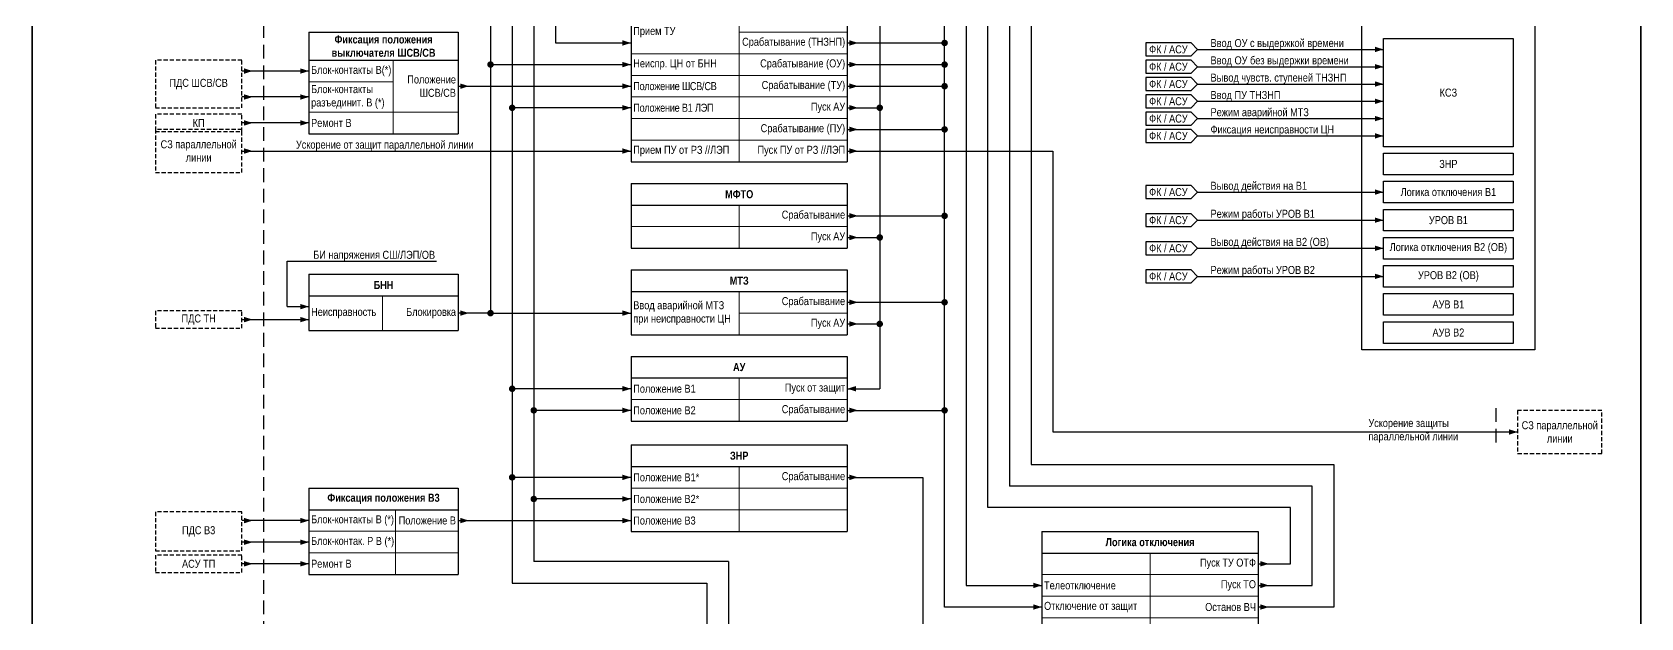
# Model space of a CAD drawing. Header units: millimetres. Extents: x -14593 to 14732, y -17400 to 5232.
# Drawn here: x 2958 to 3702, y -3411 to -3140 of the extents above; entities that cross this region are included whole.
import ezdxf

# ---------------------------------------------------------------- set-up
doc = ezdxf.new("R2010")
doc.units = ezdxf.units.MM
doc.linetypes.add('штриховая2', pattern=[9.525, 6.35, -3.175])
for name, color, linetype, lineweight in [('Основная', 7, 'Continuous', 30), ('Отключение_включение', 1, 'Continuous', 30), ('Цепи внешние', 84, 'Continuous', 30), ('Цепи внутренние', 5, 'Continuous', 30), ('Цепь - ФК и АСУ', 132, 'Continuous', 30)]:
    doc.layers.add(name, color=color, linetype=linetype, lineweight=lineweight)
doc.layers.add('Рамка', color=8, linetype='Continuous', lineweight=35, plot=False)
doc.styles.add('Narrow', font='ARIALN.TTF')
doc.styles.add('Табл дан', font='ARIALN.TTF')
doc.styles.add('Табл загол', font='ARIALNB.TTF')

# ---------------------------------------------------------------- blocks, each defined once
blk = doc.blocks.new('*T143')
at = {"layer": 'Основная', "color": 0, "linetype": 'ByBlock', "lineweight": -2, "transparency": 16777216}
for p, q in [((0, 0), (100, 0)), ((0, 0), (0, -10)), ((100, 0), (100, -10))]:
    blk.add_line(p, q, dxfattribs=at)
at = {"layer": 'Основная', "color": 0, "linetype": 'ByBlock', "lineweight": 30, "transparency": 16777216}
for p, q in [((0, -10), (100, -10)), ((0, -10), (0, -70)), ((100, -10), (100, -70)), ((0, -70), (100, -70))]:
    blk.add_line(p, q, dxfattribs=at)
at = {"layer": 'Основная', "color": 0, "linetype": 'ByBlock', "lineweight": 18, "transparency": 16777216}
for p, q in [((50, -10), (50, -70)), ((0, -20), (100, -20)), ((0, -30), (100, -30)), ((0, -40), (100, -40)), ((0, -50), (100, -50)), ((50, -60), (100, -60))]:
    blk.add_line(p, q, dxfattribs=at)
at = {"layer": 'Основная', "color": 0, "transparency": 16777216, "char_height": 3.7}
for s, insert, width, attachment_point, style in [('{\\C256;Логика отключения}', (50, -5), 97, 5, 'Табл загол'), ('Пуск ТУ ОТФ', (99, -15), 48, 6, 'Табл дан'), ('Телеотключение', (1, -25), 48, 4, 'Табл дан'), ('Пуск ТО', (99, -25), 48, 6, 'Табл дан'), ('{\\C256;Отключение от защит}', (1, -35), 48, 4, 'Табл дан'), ('Останов ВЧ', (99, -35), 48, 6, 'Табл дан'), ('Отключение от ЗНР', (1, -45), 48, 4, 'Табл дан'), ('Отключение', (99, -45), 48, 6, 'Табл дан'), ('Отключение от УРОВ', (1, -60), 48, 4, 'Табл дан'), ('Запрет АПВ', (99, -55), 48, 6, 'Табл дан')]:
    blk.add_mtext(s, dxfattribs=dict(at, insert=insert, width=width, attachment_point=attachment_point, style=style))
blk = doc.blocks.new('*T317')
at = {"layer": 'Основная', "color": 0, "linetype": 'ByBlock', "lineweight": -2, "transparency": 16777216}
for p, q in [((0, 0), (100, 0)), ((0, 0), (0, -10)), ((100, 0), (100, -10))]:
    blk.add_line(p, q, dxfattribs=at)
at = {"layer": 'Основная', "color": 0, "linetype": 'ByBlock', "lineweight": 30, "transparency": 16777216}
for p, q in [((0, -10), (100, -10)), ((0, -10), (0, -30)), ((100, -10), (100, -30)), ((0, -30), (100, -30))]:
    blk.add_line(p, q, dxfattribs=at)
at = {"layer": 'Основная', "color": 0, "linetype": 'ByBlock', "lineweight": 18, "transparency": 16777216}
for p, q in [((50, -10), (50, -30)), ((0, -20), (100, -20))]:
    blk.add_line(p, q, dxfattribs=at)
at = {"layer": 'Основная', "color": 0, "transparency": 16777216, "char_height": 3.7}
for s, insert, width, attachment_point, style in [('{\\C256;МФТО}', (50, -5), 97, 5, 'Табл загол'), ('Срабатывание ', (99, -15), 48, 6, 'Табл дан'), ('Пуск АУ', (99, -25), 48, 6, 'Табл дан')]:
    blk.add_mtext(s, dxfattribs=dict(at, insert=insert, width=width, attachment_point=attachment_point, style=style))
blk = doc.blocks.new('*T318')
at = {"layer": 'Основная', "color": 0, "linetype": 'ByBlock', "lineweight": -2, "transparency": 16777216}
for p, q in [((0, 0), (100, 0)), ((0, 0), (0, -10)), ((100, 0), (100, -10))]:
    blk.add_line(p, q, dxfattribs=at)
at = {"layer": 'Основная', "color": 0, "linetype": 'ByBlock', "lineweight": 30, "transparency": 16777216}
for p, q in [((0, -10), (100, -10)), ((0, -10), (0, -30)), ((100, -10), (100, -30)), ((0, -30), (100, -30))]:
    blk.add_line(p, q, dxfattribs=at)
at = {"layer": 'Основная', "color": 0, "linetype": 'ByBlock', "lineweight": 18, "transparency": 16777216}
for p, q in [((50, -10), (50, -30)), ((50, -20), (100, -20))]:
    blk.add_line(p, q, dxfattribs=at)
at = {"layer": 'Основная', "color": 0, "transparency": 16777216, "char_height": 3.7}
for s, insert, width, attachment_point, style in [('{\\C256;МТЗ}', (50, -5), 97, 5, 'Табл загол'), ('Ввод аварийной МТЗ при неисправности ЦН', (1, -20), 48, 4, 'Табл дан'), ('Срабатывание', (99, -15), 48, 6, 'Табл дан'), ('Пуск АУ', (99, -25), 48, 6, 'Табл дан')]:
    blk.add_mtext(s, dxfattribs=dict(at, insert=insert, width=width, attachment_point=attachment_point, style=style))
blk = doc.blocks.new('*T319')
at = {"layer": 'Основная', "color": 0, "linetype": 'ByBlock', "lineweight": -2, "transparency": 16777216}
for p, q in [((0, 0), (100, 0)), ((0, 0), (0, -10)), ((100, 0), (100, -10))]:
    blk.add_line(p, q, dxfattribs=at)
at = {"layer": 'Основная', "color": 0, "linetype": 'ByBlock', "lineweight": 30, "transparency": 16777216}
for p, q in [((0, -10), (100, -10)), ((0, -10), (0, -30)), ((100, -10), (100, -30)), ((0, -30), (100, -30))]:
    blk.add_line(p, q, dxfattribs=at)
at = {"layer": 'Основная', "color": 0, "linetype": 'ByBlock', "lineweight": 18, "transparency": 16777216}
for p, q in [((50, -10), (50, -30)), ((0, -20), (100, -20))]:
    blk.add_line(p, q, dxfattribs=at)
at = {"layer": 'Основная', "color": 0, "transparency": 16777216, "char_height": 3.7}
for s, insert, width, attachment_point, style in [('{\\C256;АУ}', (50, -5), 97, 5, 'Табл загол'), ('Положение В1', (1, -15), 48, 4, 'Табл дан'), ('Пуск от защит', (99, -15), 48, 6, 'Табл дан'), ('Положение В2', (1, -25), 48, 4, 'Табл дан'), ('Срабатывание', (99, -25), 48, 6, 'Табл дан')]:
    blk.add_mtext(s, dxfattribs=dict(at, insert=insert, width=width, attachment_point=attachment_point, style=style))
blk = doc.blocks.new('*T320')
at = {"layer": 'Основная', "color": 0, "linetype": 'ByBlock', "lineweight": -2, "transparency": 16777216}
for p, q in [((0, 0), (100, 0)), ((0, 0), (0, -10)), ((100, 0), (100, -10))]:
    blk.add_line(p, q, dxfattribs=at)
at = {"layer": 'Основная', "color": 0, "linetype": 'ByBlock', "lineweight": 30, "transparency": 16777216}
for p, q in [((0, -10), (100, -10)), ((0, -10), (0, -40)), ((100, -10), (100, -40)), ((0, -40), (100, -40))]:
    blk.add_line(p, q, dxfattribs=at)
at = {"layer": 'Основная', "color": 0, "linetype": 'ByBlock', "lineweight": 18, "transparency": 16777216}
for p, q in [((50, -10), (50, -40)), ((0, -20), (100, -20)), ((0, -30), (100, -30))]:
    blk.add_line(p, q, dxfattribs=at)
at = {"layer": 'Основная', "color": 0, "transparency": 16777216, "char_height": 3.7}
for s, insert, width, attachment_point, style in [('{\\C256;ЗНР}', (50, -5), 97, 5, 'Табл загол'), ('\\A1;Положение В1*', (1, -15), 48, 4, 'Табл дан'), ('Срабатывание', (99, -15), 48, 6, 'Табл дан'), ('\\A1;Положение В2*', (1, -25), 48, 4, 'Табл дан'), ('\\A1;Положение В3', (1, -35), 48, 4, 'Табл дан')]:
    blk.add_mtext(s, dxfattribs=dict(at, insert=insert, width=width, attachment_point=attachment_point, style=style))
blk = doc.blocks.new('Point')
at = {"layer": 'Основная', "color": 0, "const_width": 1.5}
blk.add_lwpolyline([(-0.75, 0, 1), (0.75, 0, 1)], format="xyb", close=True, dxfattribs=at)
blk = doc.blocks.new('*T321')
at = {"layer": 'Основная', "color": 0, "linetype": 'ByBlock', "lineweight": -2, "transparency": 16777216}
for p, q in [((0, 0), (69, 0)), ((0, 0), (0, -10)), ((69, 0), (69, -10))]:
    blk.add_line(p, q, dxfattribs=at)
at = {"layer": 'Основная', "color": 0, "linetype": 'ByBlock', "lineweight": 30, "transparency": 16777216}
for p, q in [((0, -10), (69, -10)), ((0, -10), (0, -26)), ((69, -10), (69, -26)), ((0, -26), (69, -26))]:
    blk.add_line(p, q, dxfattribs=at)
at = {"layer": 'Основная', "color": 0, "linetype": 'ByBlock', "lineweight": 18, "transparency": 16777216}
blk.add_line((34, -10), (34, -26), dxfattribs=at)
at = {"layer": 'Основная', "color": 0, "transparency": 16777216, "char_height": 3.7}
for s, insert, width, attachment_point, style in [('{\\C256;БНН}', (34.5, -5), 66, 5, 'Табл загол'), ('Неисправность', (1, -18), 32, 4, 'Табл дан'), ('Блокировка', (68, -18), 33, 6, 'Табл дан')]:
    blk.add_mtext(s, dxfattribs=dict(at, insert=insert, width=width, attachment_point=attachment_point, style=style))
blk = doc.blocks.new('*T322')
at = {"layer": 'Основная', "color": 0, "linetype": 'ByBlock', "lineweight": -2, "transparency": 16777216}
for p, q in [((0, 0), (100, 0)), ((0, 0), (0, -10)), ((100, 0), (100, -10))]:
    blk.add_line(p, q, dxfattribs=at)
at = {"layer": 'Основная', "color": 0, "linetype": 'ByBlock', "lineweight": 30, "transparency": 16777216}
for p, q in [((0, -10), (100, -10)), ((0, -10), (0, -80)), ((100, -10), (100, -80)), ((0, -80), (100, -80))]:
    blk.add_line(p, q, dxfattribs=at)
at = {"layer": 'Основная', "color": 0, "linetype": 'ByBlock', "lineweight": 18, "transparency": 16777216}
for p, q in [((50, -10), (50, -80)), ((50, -20), (100, -20)), ((0, -30), (100, -30)), ((0, -40), (100, -40)), ((0, -50), (100, -50)), ((0, -60), (100, -60)), ((0, -70), (100, -70))]:
    blk.add_line(p, q, dxfattribs=at)
at = {"layer": 'Основная', "color": 0, "transparency": 16777216, "char_height": 3.7}
for s, insert, width, attachment_point, style in [('{\\C256;ТНЗНП}', (50, -5), 97, 5, 'Табл загол'), ('ТНЗНП РС', (99, -15), 48, 6, 'Табл дан'), ('Прием ТУ', (1, -20), 48, 4, 'Табл дан'), ('Срабатывание ({\\C256;ТНЗНП)}', (99, -25), 48, 6, 'Табл дан'), ('{\\C256;Неиспр. ЦН от БНН }', (1, -35), 48, 4, 'Табл дан'), ('Срабатывание (ОУ)', (99, -35), 48, 6, 'Табл дан'), ('{\\T0.95;Положение ШСВ/СВ}', (1, -45), 48, 4, 'Табл дан'), ('Срабатывание (ТУ)', (99, -45), 48, 6, 'Табл дан'), ('{\\T0.95;Положение В1 ЛЭП}', (1, -55), 48, 4, 'Табл дан'), ('Пуск АУ', (99, -55), 48, 6, 'Табл дан'), ('Срабатывание (ПУ)', (99, -65), 48, 6, 'Табл дан'), ('Прием ПУ от РЗ //ЛЭП', (1, -75), 48, 4, 'Табл дан'), ('Пуск ПУ от РЗ //ЛЭП', (99, -75), 48, 6, 'Табл дан')]:
    blk.add_mtext(s, dxfattribs=dict(at, insert=insert, width=width, attachment_point=attachment_point, style=style))
blk = doc.blocks.new('*T324')
at = {"layer": 'Основная', "color": 0, "linetype": 'ByBlock', "lineweight": -2, "transparency": 16777216}
for p, q in [((0, 0), (69, 0)), ((0, 0), (0, -12.99)), ((69, 0), (69, -12.99))]:
    blk.add_line(p, q, dxfattribs=at)
at = {"layer": 'Основная', "color": 0, "linetype": 'ByBlock', "lineweight": 30, "transparency": 16777216}
for p, q in [((0, -12.99), (69, -12.99)), ((0, -12.99), (0, -47.01)), ((69, -12.99), (69, -47.01)), ((0, -47.01), (69, -47.01))]:
    blk.add_line(p, q, dxfattribs=at)
at = {"layer": 'Основная', "color": 0, "linetype": 'ByBlock', "lineweight": 18, "transparency": 16777216}
for p, q in [((39, -12.99), (39, -47.01)), ((0, -22.99), (39, -22.99)), ((0, -37.01), (69, -37.01))]:
    blk.add_line(p, q, dxfattribs=at)
at = {"layer": 'Основная', "color": 0, "transparency": 16777216, "char_height": 3.7}
for s, insert, width, attachment_point, style in [('Фиксация положения выключателя ШСВ/СВ', (34.5, -6.5), 66, 5, 'Табл загол'), ('Блок-контакты В(*)', (1, -17.99), 37, 4, 'Табл дан'), ('\\A1;Положение {\\A0;\\C256;ШСВ/СВ}', (68, -25), 28, 6, 'Табл дан'), ('Блок-контакты разъединит. В (*)', (1, -30), 37, 4, 'Табл дан'), ('Ремонт В', (1, -42.01), 37, 4, 'Табл дан')]:
    blk.add_mtext(s, dxfattribs=dict(at, insert=insert, width=width, attachment_point=attachment_point, style=style))
blk = doc.blocks.new('*T315')
at = {"layer": 'Основная', "color": 0, "linetype": 'ByBlock', "lineweight": -2, "transparency": 16777216}
for p, q in [((0, 0), (69, 0)), ((0, 0), (0, -10)), ((69, 0), (69, -10))]:
    blk.add_line(p, q, dxfattribs=at)
at = {"layer": 'Основная', "color": 0, "linetype": 'ByBlock', "lineweight": 30, "transparency": 16777216}
for p, q in [((0, -10), (69, -10)), ((0, -10), (0, -40)), ((69, -10), (69, -40)), ((0, -40), (69, -40))]:
    blk.add_line(p, q, dxfattribs=at)
at = {"layer": 'Основная', "color": 0, "linetype": 'ByBlock', "lineweight": 18, "transparency": 16777216}
for p, q in [((40, -10), (40, -40)), ((0, -20), (69, -20)), ((0, -30), (69, -30))]:
    blk.add_line(p, q, dxfattribs=at)
at = {"layer": 'Основная', "color": 0, "transparency": 16777216, "char_height": 3.7}
for s, insert, width, attachment_point, style in [('Фиксация положения В3', (34.5, -5), 66, 5, 'Табл загол'), ('Блок-контакты В (*)', (1, -15), 38, 4, 'Табл дан'), ('\\A1;Положение В', (68, -15), 27, 6, 'Табл дан'), ('Блок-контак. Р В (*)', (1, -25), 38, 4, 'Табл дан'), ('Ремонт В', (1, -35), 38, 4, 'Табл дан')]:
    blk.add_mtext(s, dxfattribs=dict(at, insert=insert, width=width, attachment_point=attachment_point, style=style))

msp = doc.modelspace()

# ---------------------------------------------------------------- linework, layer by layer
at = {"layer": 'Основная'}
msp.add_lwpolyline([(3573, -3078), (3653, -3078), (3653, -3287), (3573, -3287)], close=True, dxfattribs=at)
at = {"layer": 'Основная', "ltscale": 0.3}
for points in [[(3583, -3143), (3643, -3143), (3643, -3193), (3583, -3193)], [(3583, -3196), (3643, -3196), (3643, -3206), (3583, -3206)], [(3583, -3209), (3643, -3209), (3643, -3219), (3583, -3219)], [(3583, -3222), (3643, -3222), (3643, -3232), (3583, -3232)], [(3583, -3235), (3643, -3235), (3643, -3245), (3583, -3245)], [(3583, -3248), (3643, -3248), (3643, -3258), (3583, -3258)], [(3583, -3261), (3643, -3261), (3643, -3271), (3583, -3271)], [(3583, -3274), (3643, -3274), (3643, -3284), (3583, -3284)]]:
    msp.add_lwpolyline(points, close=True, dxfattribs=at)
at = {"layer": 'Основная', "color": 5}
for points in [[(3280, -3385), (3190, -3385)], [(3180, -3395), (3270, -3395)]]:
    msp.add_lwpolyline(points, dxfattribs=at)
at = {"layer": 'Отключение_включение', "ltscale": 0.3}
for points in [[(3380, -3406), (3380, -2875)], [(3390, -2975), (3390, -3396)], [(3410, -2995), (3410, -3350)], [(3335, -3145), (3380, -3145)], [(3335, -3155), (3380, -3155), (3380, -3155)], [(3335, -3225), (3380, -3225)], [(3335, -3265), (3380, -3265)], [(3335, -3315), (3380, -3315)], [(3335, -3346), (3370, -3346)], [(3550, -3350), (3410, -3350)], [(3550, -3396), (3550, -3350)], [(3390, -3396), (3425, -3396)], [(3525, -3396), (3550, -3396)], [(3425, -3406), (3380, -3406)]]:
    msp.add_lwpolyline(points, dxfattribs=at)
for points in [[(3340, -3145, 0, 2.5, 0), (3336, -3145, 0, 0, 0)], [(3340, -3155, 0, 2.5, 0), (3336, -3155, 0, 0, 0)], [(3340, -3165, 0, 2.5, 0), (3336, -3165, 0, 0, 0)], [(3340, -3185, 0, 2.5, 0), (3336, -3185, 0, 0, 0)], [(3340, -3225, 0, 2.5, 0), (3336, -3225, 0, 0, 0)], [(3340, -3265, 0, 2.5, 0), (3336, -3265, 0, 0, 0)], [(3340, -3315, 0, 2.5, 0), (3336, -3315, 0, 0, 0)], [(3340, -3346, 0, 2.5, 0), (3336, -3346, 0, 0, 0)], [(3425, -3396, 0, 2.5, 0), (3421, -3396, 0, 0, 0)], [(3530, -3396, 0, 2.5, 0), (3526, -3396, 0, 0, 0)], [(3425, -3406, 0, 2.5, 0), (3421, -3406, 0, 0, 0)]]:
    msp.add_lwpolyline(points, format="xyseb", dxfattribs=at)
at = {"layer": 'Отключение_включение'}
for points in [[(3335, -3165), (3380, -3165)], [(3335, -3185), (3380, -3185)], [(3370, -3346), (3370, -3416)]]:
    msp.add_lwpolyline(points, dxfattribs=at)
at = {"layer": 'Рамка', "color": 1}
msp.add_lwpolyline([(2958, -2659), (3702, -2659), (3702, -3883), (2958, -3883)], close=True, dxfattribs=at)
at = {"layer": 'Цепи внешние', "linetype": 'штриховая2', "ltscale": 0.3}
for points in [[(3055, -3153), (3015, -3153), (3015, -3175), (3055, -3175)], [(3055, -3178), (3015, -3178), (3015, -3186), (3055, -3186)], [(3055, -3185), (3015, -3185), (3015, -3205), (3055, -3205)], [(3055, -3269), (3015, -3269), (3015, -3277), (3055, -3277)], [(3684, -3315), (3645, -3315), (3645, -3335), (3684, -3335)], [(3055, -3362), (3015, -3362), (3015, -3380), (3055, -3380)], [(3055, -3382), (3015, -3382), (3015, -3390), (3055, -3390)]]:
    msp.add_lwpolyline(points, close=True, dxfattribs=at)
at = {"layer": 'Цепи внешние', "ltscale": 0.3}
for points in [[(3060, -3158, 0, 2.5, 0), (3056, -3158, 0, 0, 0)], [(3086, -3158, 0, 2.5, 0), (3082, -3158, 0, 0, 0)], [(3060, -3170, 0, 2.5, 0), (3056, -3170, 0, 0, 0)], [(3086, -3170, 0, 2.5, 0), (3082, -3170, 0, 0, 0)], [(3060, -3182, 0, 2.5, 0), (3056, -3182, 0, 0, 0)], [(3086, -3182, 0, 2.5, 0), (3082, -3182, 0, 0, 0)], [(3060, -3195, 0, 2.5, 0), (3056, -3195, 0, 0, 0)], [(3235, -3195, 0, 2.5, 0), (3231, -3195, 0, 0, 0)], [(3340, -3195, 0, 2.5, 0), (3336, -3195, 0, 0, 0)], [(3060, -3273, 0, 2.5, 0), (3056, -3273, 0, 0, 0)], [(3086, -3273, 0, 2.5, 0), (3082, -3273, 0, 0, 0)], [(3645, -3325, 0, 2.5, 0), (3641, -3325, 0, 0, 0)], [(3060, -3366, 0, 2.5, 0), (3056, -3366, 0, 0, 0)], [(3086, -3366, 0, 2.5, 0), (3082, -3366, 0, 0, 0)], [(3060, -3376, 0, 2.5, 0), (3056, -3376, 0, 0, 0)], [(3086, -3376, 0, 2.5, 0), (3082, -3376, 0, 0, 0)], [(3060, -3386, 0, 2.5, 0), (3056, -3386, 0, 0, 0)], [(3086, -3386, 0, 2.5, 0), (3082, -3386, 0, 0, 0)]]:
    msp.add_lwpolyline(points, format="xyseb", dxfattribs=at)
at = {"layer": 'Цепи внешние'}
for points in [[(3086, -3158), (3055, -3158)], [(3086, -3170), (3055, -3170)], [(3086, -3182), (3055, -3182)], [(3055, -3195), (3235, -3195)], [(3335, -3195), (3430, -3195)], [(3055, -3273), (3086, -3273)], [(3430, -3325), (3645, -3325)], [(3086, -3366), (3055, -3366)], [(3086, -3376), (3055, -3376)], [(3086, -3386), (3055, -3386)]]:
    msp.add_lwpolyline(points, dxfattribs=at)
at = {"layer": 'Цепи внешние', "ltscale": 0.3}
msp.add_lwpolyline([(3430, -3195), (3430, -3325)], dxfattribs=at)
at = {"layer": 'Цепи внутренние', "linetype": 'штриховая2'}
for points in [[(3065, -2822), (3065, -3708)], [(3635, -3314), (3635, -3333)]]:
    msp.add_lwpolyline(points, dxfattribs=at)
at = {"layer": 'Цепи внутренние'}
for points in [[(3420, -2895), (3420, -3340)], [(3350, -2925), (3350, -3305)], [(3400, -3360), (3400, -3005)], [(3170, -3080), (3170, -3270)], [(3170, -3155), (3235, -3155)], [(3155, -3165), (3235, -3165)], [(3335, -3175), (3350, -3175)], [(3076, -3246), (3145, -3246)], [(3076, -3267), (3076, -3246)], [(3076, -3267), (3086, -3267)], [(3170, -3270), (3235, -3270)], [(3420, -3340), (3560, -3340)], [(3560, -3340), (3560, -3406)], [(3540, -3360), (3400, -3360)], [(3540, -3386), (3540, -3360)], [(3155, -3366), (3235, -3366)], [(3525, -3386), (3540, -3386)], [(3560, -3406), (3525, -3406)]]:
    msp.add_lwpolyline(points, dxfattribs=at)
at = {"layer": 'Цепи внутренние', "ltscale": 0.3}
for points in [[(3180, -2940), (3180, -3395)], [(3190, -2950), (3190, -3385)], [(3200, -3015), (3200, -3145)], [(3200, -3145), (3235, -3145)], [(3235, -3175), (3180, -3175)], [(3335, -3235), (3350, -3235)], [(3170, -3270), (3155, -3270)], [(3335, -3275), (3350, -3275)], [(3235, -3305), (3180, -3305)], [(3335, -3305), (3350, -3305)], [(3235, -3315), (3190, -3315)], [(3235, -3346), (3180, -3346)], [(3235, -3356), (3190, -3356)], [(3280, -3385), (3280, -3759)], [(3270, -3395), (3270, -3759)]]:
    msp.add_lwpolyline(points, dxfattribs=at)
for points in [[(3235, -3145, 0, 2.5, 0), (3231, -3145, 0, 0, 0)], [(3235, -3155, 0, 2.5, 0), (3231, -3155, 0, 0, 0)], [(3160, -3165, 0, 2.5, 0), (3156, -3165, 0, 0, 0)], [(3235, -3165, 0, 2.5, 0), (3231, -3165, 0, 0, 0)], [(3235, -3175, 0, 2.5, 0), (3231, -3175, 0, 0, 0)], [(3340, -3175, 0, 2.5, 0), (3336, -3175, 0, 0, 0)], [(3340, -3235, 0, 2.5, 0), (3336, -3235, 0, 0, 0)], [(3086, -3267, 0, 2.5, 0), (3082, -3267, 0, 0, 0)], [(3160, -3270, 0, 2.5, 0), (3156, -3270, 0, 0, 0)], [(3235, -3270, 0, 2.5, 0), (3231, -3270, 0, 0, 0)], [(3340, -3275, 0, 2.5, 0), (3336, -3275, 0, 0, 0)], [(3235, -3305, 0, 2.5, 0), (3231, -3305, 0, 0, 0)], [(3335, -3305, 0, 2.5, 0), (3339, -3305, 0, 0, 0)], [(3235, -3315, 0, 2.5, 0), (3231, -3315, 0, 0, 0)], [(3235, -3346, 0, 2.5, 0), (3231, -3346, 0, 0, 0)], [(3235, -3356, 0, 2.5, 0), (3231, -3356, 0, 0, 0)], [(3160, -3366, 0, 2.5, 0), (3156, -3366, 0, 0, 0)], [(3235, -3366, 0, 2.5, 0), (3231, -3366, 0, 0, 0)], [(3530, -3386, 0, 2.5, 0), (3526, -3386, 0, 0, 0)], [(3530, -3406, 0, 2.5, 0), (3526, -3406, 0, 0, 0)]]:
    msp.add_lwpolyline(points, format="xyseb", dxfattribs=at)
at = {"layer": 'Цепь - ФК и АСУ', "ltscale": 0.3}
for points in [[(3497, -3148), (3494, -3145), (3473, -3145), (3473, -3151), (3494, -3151), (3497, -3148)], [(3497, -3156), (3494, -3153), (3473, -3153), (3473, -3159), (3494, -3159), (3497, -3156)], [(3497, -3164), (3494, -3161), (3473, -3161), (3473, -3167), (3494, -3167), (3497, -3164)], [(3497, -3172), (3494, -3169), (3473, -3169), (3473, -3175), (3494, -3175), (3497, -3172)], [(3497, -3180), (3494, -3177), (3473, -3177), (3473, -3183), (3494, -3183), (3497, -3180)], [(3497, -3188), (3494, -3185), (3473, -3185), (3473, -3191), (3494, -3191), (3497, -3188)], [(3497, -3214), (3494, -3211), (3473, -3211), (3473, -3217), (3494, -3217), (3497, -3214)], [(3497, -3227), (3494, -3224), (3473, -3224), (3473, -3230), (3494, -3230), (3497, -3227)], [(3497, -3240), (3494, -3237), (3473, -3237), (3473, -3243), (3494, -3243), (3497, -3240)], [(3497, -3253), (3494, -3250), (3473, -3250), (3473, -3256), (3494, -3256), (3497, -3253)]]:
    msp.add_lwpolyline(points, dxfattribs=at)
for points in [[(3583, -3148, 0, 2.5, 0), (3579, -3148, 0, 0, 0)], [(3583, -3156, 0, 2.5, 0), (3579, -3156, 0, 0, 0)], [(3583, -3164, 0, 2.5, 0), (3579, -3164, 0, 0, 0)], [(3583, -3172, 0, 2.5, 0), (3579, -3172, 0, 0, 0)], [(3583, -3180, 0, 2.5, 0), (3579, -3180, 0, 0, 0)], [(3583, -3188, 0, 2.5, 0), (3579, -3188, 0, 0, 0)], [(3583, -3214, 0, 2.5, 0), (3579, -3214, 0, 0, 0)], [(3583, -3227, 0, 2.5, 0), (3579, -3227, 0, 0, 0)], [(3583, -3240, 0, 2.5, 0), (3579, -3240, 0, 0, 0)], [(3583, -3253, 0, 2.5, 0), (3579, -3253, 0, 0, 0)]]:
    msp.add_lwpolyline(points, format="xyseb", dxfattribs=at)
at = {"layer": 'Цепь - ФК и АСУ'}
for points in [[(3497, -3148), (3583, -3148)], [(3497, -3156), (3583, -3156)], [(3497, -3164), (3583, -3164)], [(3497, -3172), (3583, -3172)], [(3497, -3180), (3583, -3180)], [(3497, -3188), (3583, -3188)], [(3497, -3214), (3583, -3214)], [(3497, -3227), (3583, -3227)], [(3497, -3240), (3583, -3240)], [(3497, -3253), (3583, -3253)]]:
    msp.add_lwpolyline(points, dxfattribs=at)

# ---------------------------------------------------------------- block references
for name, p in [('*T322', (3235, -3120)), ('*T324', (3086, -3140.01)), ('*T317', (3235, -3210)), ('*T318', (3235, -3250)), ('*T321', (3086, -3252)), ('*T319', (3235, -3290)), ('*T320', (3235, -3331)), ('*T315', (3086, -3350.97)), ('*T143', (3425, -3371))]:
    msp.add_blockref(name, p)
at = {"layer": 'Отключение_включение'}
for p in [(3380, -3145), (3380, -3155), (3380, -3165), (3380, -3185), (3380, -3225), (3380, -3265), (3380, -3315)]:
    msp.add_blockref('Point', p, dxfattribs=at)
at = {"layer": 'Цепи внутренние'}
for p in [(3170, -3155), (3180, -3175), (3350, -3175), (3350, -3235), (3170, -3270), (3350, -3275), (3180, -3305), (3190, -3315), (3180, -3346), (3190, -3356)]:
    msp.add_blockref('Point', p, dxfattribs=at)

# ---------------------------------------------------------------- texts
at = {"layer": 'Основная', "char_height": 3.7, "style": 'Narrow'}
for s, insert, width, attachment_point in [('ФК / АСУ', (3483.5, -3148), 21, 5), ('Ввод ОУ с выдержкой времени', (3503, -3148), 99, 7), ('ФК / АСУ', (3483.5, -3156), 21, 5), ('Ввод ОУ без выдержки времени', (3503, -3156), 99, 7), ('ПДС ШСВ/СВ', (3035, -3164), 40, 5), ('ФК / АСУ', (3483.5, -3164), 21, 5), ('Вывод чувств. ступеней ТНЗНП', (3503, -3164), 99, 7), ('Ввод ПУ ТНЗНП', (3503, -3172), 99, 7), ('КСЗ', (3613, -3168), 60, 5), ('ФК / АСУ', (3483.5, -3172), 21, 5), ('Режим аварийной МТЗ', (3503, -3180), 99, 7), ('КП', (3035, -3182), 40, 5), ('ФК / АСУ', (3483.5, -3180), 21, 5), ('Фиксация неисправности ЦН', (3503, -3188), 99, 7), ('СЗ параллельной линии', (3035, -3195), 40, 5), ('Ускорение от защит параллельной линии', (3080, -3195), 85, 7), ('ФК / АСУ', (3483.5, -3188), 21, 5), ('ЗНР', (3613, -3201), 60, 5), ('ФК / АСУ', (3483.5, -3214), 21, 5), ('Вывод действия на В1', (3503, -3214), 68, 7), ('Логика отключения В1', (3613, -3214), 60, 5), ('ФК / АСУ', (3483.5, -3227), 21, 5), ('Режим работы УРОВ В1', (3503, -3227), 68, 7), ('УРОВ В1', (3613, -3227), 60, 5), ('Вывод действия на В2 (ОВ)', (3503, -3240), 68, 7), ('БИ напряжения СШ/ЛЭП/ОВ', (3088, -3246), 57, 7), ('ФК / АСУ', (3483.5, -3240), 21, 5), ('Логика отключения В2 (ОВ)', (3613, -3240), 60, 5), ('ФК / АСУ', (3483.5, -3253), 21, 5), ('Режим работы УРОВ В2', (3503, -3253), 68, 7), ('УРОВ В2 (ОВ)', (3613, -3253), 60, 5), ('АУВ В1', (3613, -3266), 60, 5), ('ПДС ТН', (3035, -3273), 40, 5), ('АУВ В2', (3613, -3279), 60, 5), ('Ускорение защиты параллельной линии', (3576, -3330), 46, 7), ('СЗ параллельной линии', (3664.5, -3325), 39, 5), ('ПДС В3', (3035, -3371), 40, 5), ('АСУ ТП', (3035, -3386), 40, 5)]:
    msp.add_mtext(s, dxfattribs=dict(at, insert=insert, width=width, attachment_point=attachment_point))

doc.saveas('drawing.dxf')
